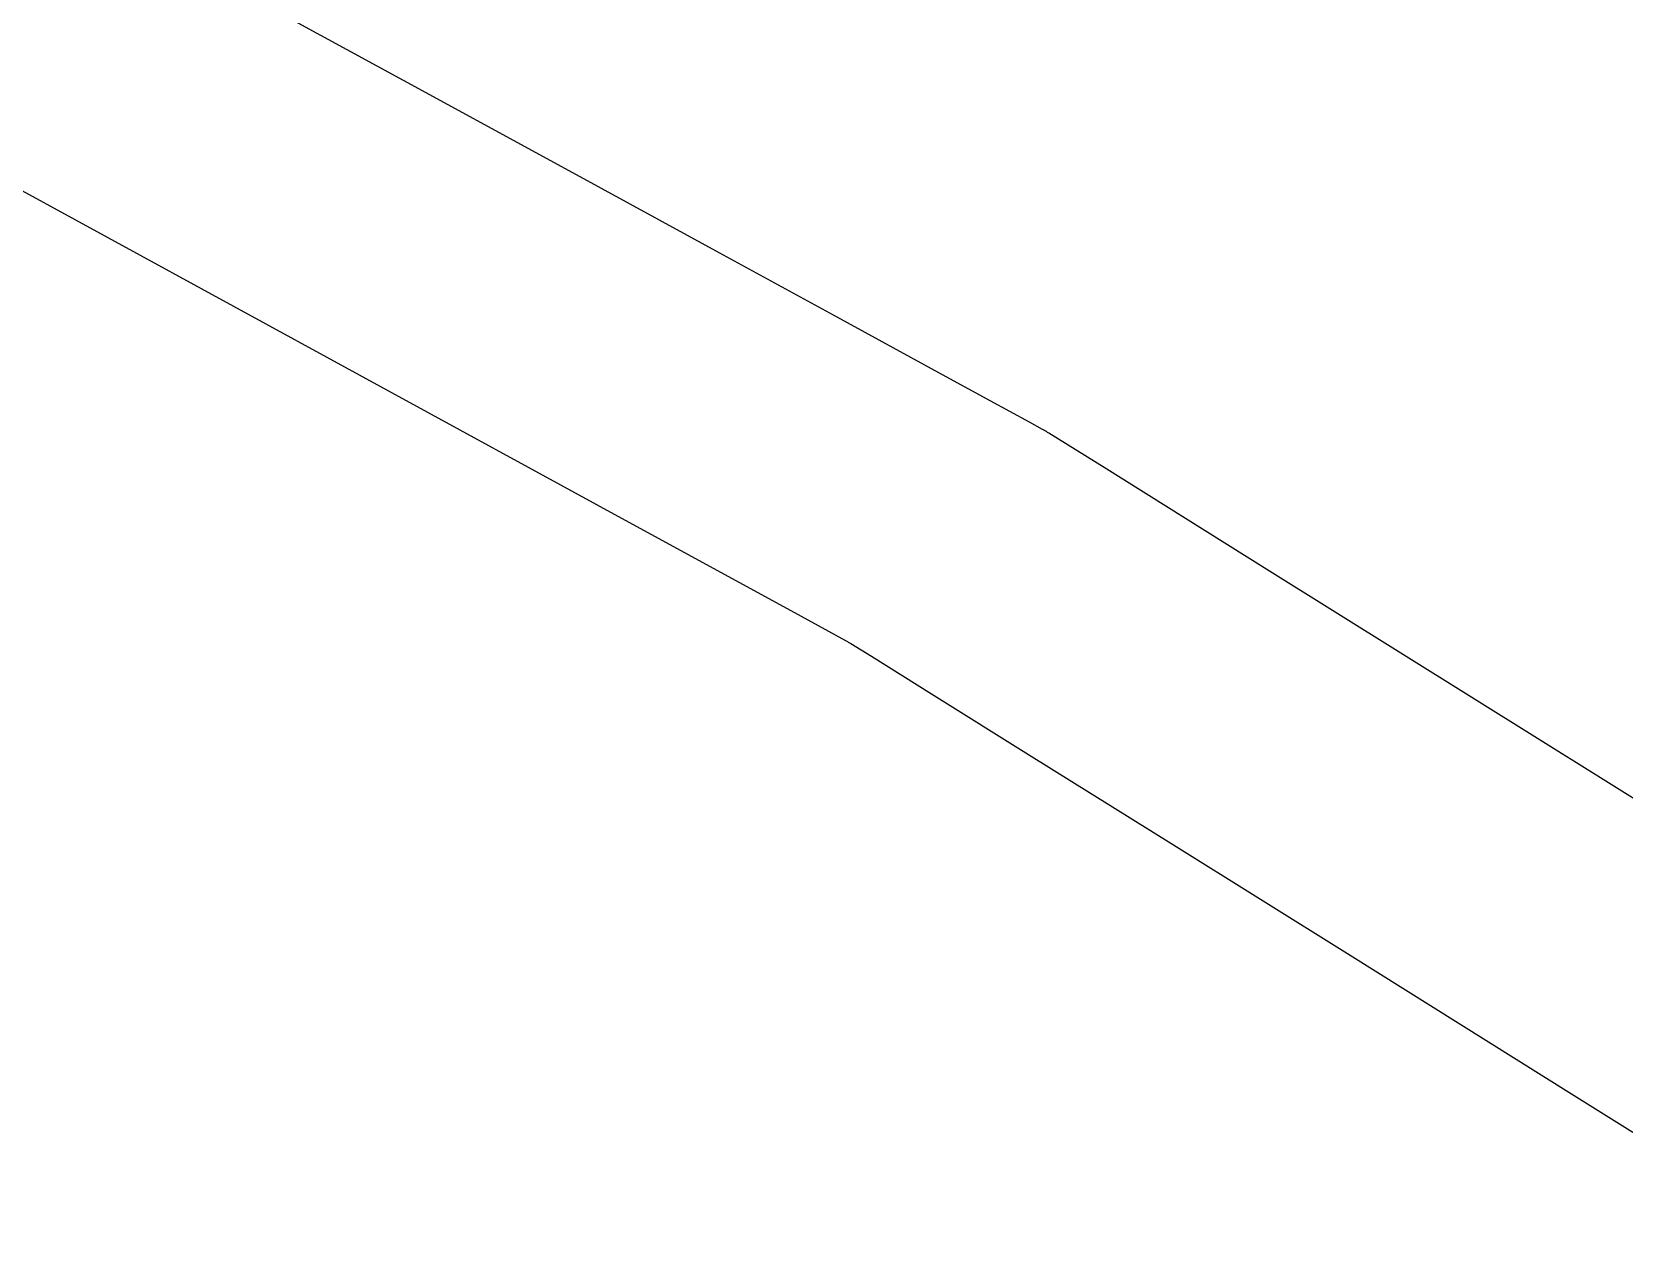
# Model space of a CAD drawing. Header units: metres. Extents: x 729358 to 732680, y 1423022 to 1426117.
# Drawn here: x 731117.924 to 731121.435, y 1425674.991 to 1425677.687 of the extents above; entities that cross this region are included whole.
import ezdxf

# ---------------------------------------------------------------- set-up
doc = ezdxf.new("R2010")
doc.units = ezdxf.units.M
doc.header["$MEASUREMENT"] = 0
doc.layers.add('CONTOUR', color=59, linetype='Continuous')
doc.layers.add('INDEX-CON', color=252, linetype='Continuous')

# ---------------------------------------------------------------- blocks, each defined once
blk = doc.blocks.new('ct 50 rai')
at = {"layer": 'CONTOUR'}
blk.add_lwpolyline([(120.0588, -103.4265), (119.2255, -102.9055), (118.6293, -102.5328), (118.2704, -102.3084), (118.1486, -102.2324), (118.1456, -102.2306), (118.143, -102.2291), (118.1407, -102.2277), (118.1388, -102.2266), (118.1372, -102.2256), (118.1359, -102.2249), (118.1351, -102.2244), (118.1345, -102.224), (118.1054, -102.2082), (118.019, -102.1609), (117.8752, -102.0824), (117.6739, -101.9725), (117.4153, -101.8312), (117.0993, -101.6586), (116.7259, -101.4547), (116.2951, -101.2194)], dxfattribs=at)
at = {"layer": 'INDEX-CON'}
blk.add_lwpolyline([(119.8651, -104.0429), (119.2949, -103.6864), (118.8123, -103.3846), (118.4172, -103.1375), (118.1096, -102.9452), (117.8896, -102.8077), (117.7571, -102.7249), (117.7122, -102.6968), (117.711, -102.6961), (117.7097, -102.6953), (117.7084, -102.6946), (117.707, -102.6937), (117.7056, -102.6929), (117.704, -102.692), (117.7025, -102.6911), (117.7008, -102.6901), (117.5806, -102.6244), (117.2231, -102.4291), (116.6284, -102.1043), (115.7965, -101.6499)], dxfattribs=at)

msp = doc.modelspace()

# ---------------------------------------------------------------- block references
msp.add_blockref('ct 50 rai', (731002.018, 1425779.0343, 78))

doc.saveas('drawing.dxf')
